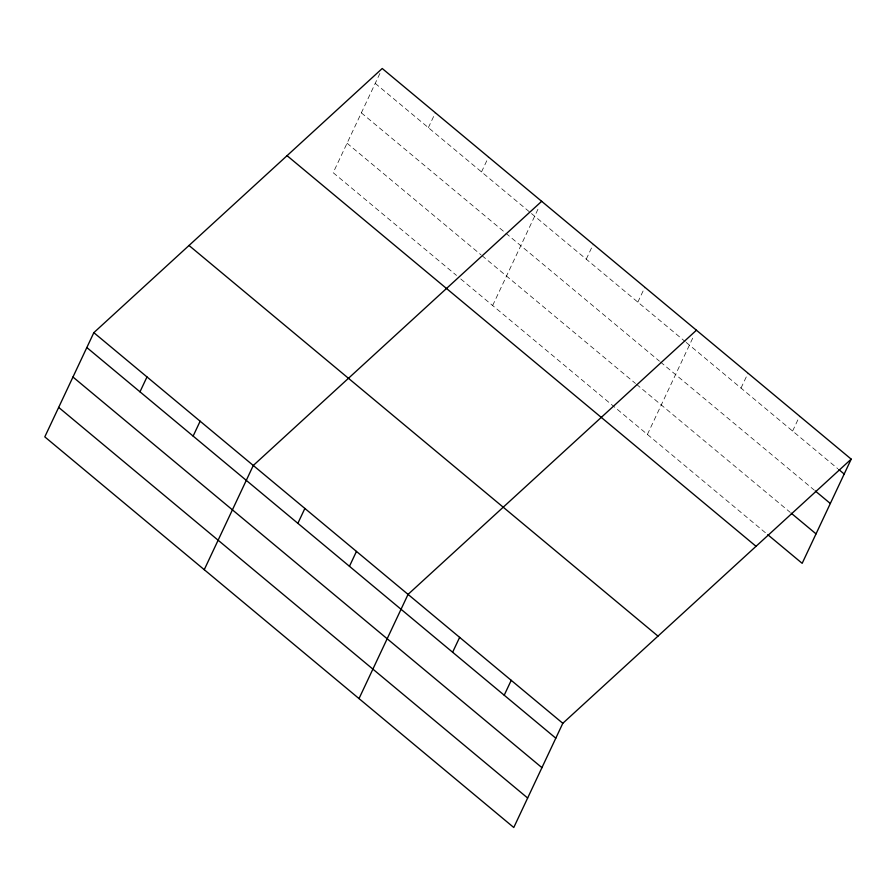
<?xml version="1.0" encoding="UTF-8"?>
<svg xmlns="http://www.w3.org/2000/svg" width="896" height="896" viewBox="0 0 896 896"><rect width="100%" height="100%" fill="white"/><g stroke="black" fill="none" stroke-linecap="round" stroke-linejoin="round"><path stroke-width="0.67" stroke-dasharray="4.48 3.36" d="M379.893 73.461L333.189 172.704L456.501 275.419M428.366 127.658L435.378 112.773M481.522 171.931L488.522 157.035M492.643 305.525L539.347 206.27M586.253 259.168L593.264 244.283M637.84 302.142L644.851 287.246M647.405 434.437L694.098 335.182M741.014 388.08L748.026 373.195M792.602 431.054L799.613 416.158M375.222 83.384L530.421 212.654M531.485 213.55L685.138 341.533M686.213 342.429L837.749 468.653M361.346 112.862L504.851 232.4M505.915 233.285L659.445 361.155M660.52 362.051L814.206 490.067M347.054 143.226L480.995 254.8M482.059 255.685L635.477 383.466M636.552 384.362L790.238 512.378M460.746 278.958L765.621 532.907"/><path stroke-width="1.34" d="M93.834 332.662L44.8 436.867L513.778 827.501L562.811 723.296L851.2 459.133L382.222 68.499L93.834 332.662L562.811 723.296M139.978 391.821L146.989 376.936M193.133 436.094L200.133 421.198M204.254 569.688L253.288 465.472L541.677 201.309M297.864 523.331L304.875 508.446M349.451 566.306L356.462 551.41M359.016 698.589L408.05 594.384L696.438 330.221M452.626 652.243L459.637 637.358M504.213 695.218L511.224 680.322M851.2 459.133L802.166 563.338L767.771 534.699M838.824 469.549L844.189 474.018M815.282 490.963L830.323 503.496M791.314 513.274L816.032 533.87M287.056 155.669L756.034 546.302M189.011 245.482L657.978 636.115M86.834 347.547L555.8 738.181M72.957 377.026L541.934 767.659M58.666 407.389L527.643 798.022"/></g></svg>
